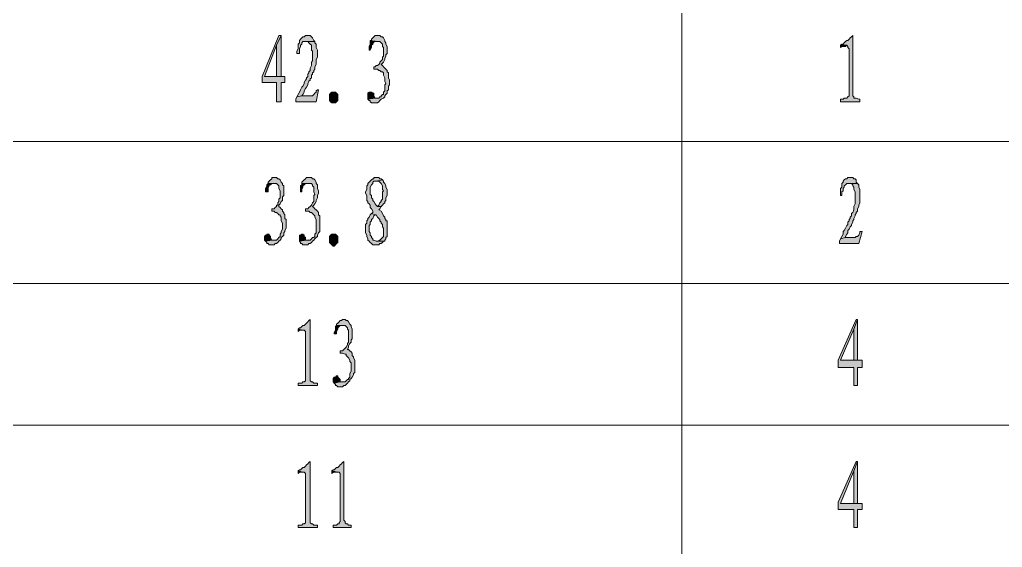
# Model space of a CAD drawing. Header units: millimetres. Extents: x 24 to 410, y 10 to 282.
# Drawn here: x 340.13 to 374.71, y 105.22 to 123.79 of the extents above; entities that cross this region are included whole.
import ezdxf

# ---------------------------------------------------------------- set-up
doc = ezdxf.new("R2010")
doc.units = ezdxf.units.MM

msp = doc.modelspace()

# ---------------------------------------------------------------- hatches: boundary and pattern name
h = msp.add_hatch(color=7)
h.dxf.hatch_style = 2
h.paths.add_polyline_path([(349.334667, 123.232333), (349.25, 123.232333), (348.657333, 121.793), (348.657333, 121.581333), (349.165333, 121.581333), (349.165333, 120.904), (349.334667, 120.904), (349.334667, 121.581333), (349.461667, 121.581333), (349.461667, 121.793), (349.334667, 121.793), (348.742, 121.793), (349.165333, 122.893667)])
h = msp.add_hatch(color=7)
h.dxf.hatch_style = 2
h.paths.add_polyline_path([(349.334667, 123.232333), (349.165333, 122.893667), (349.165333, 121.793), (348.742, 121.793), (349.334667, 121.793)])
h = msp.add_hatch(color=7)
h.dxf.hatch_style = 2
h.paths.add_polyline_path([(350.266, 123.232333), (350.181333, 123.232333), (350.139, 123.19), (350.096667, 123.19), (350.054333, 123.147667), (350.012, 123.105333), (349.969667, 123.063), (349.969667, 122.978333), (349.927333, 122.936), (349.927333, 122.766667), (349.885, 122.682), (349.885, 122.597333), (349.969667, 122.597333), (349.969667, 122.766667), (350.012, 122.851333), (350.012, 122.893667), (350.054333, 122.936), (350.054333, 122.978333), (350.096667, 123.020667), (350.139, 123.020667), (350.223667, 123.020667), (350.52, 123.020667), (350.477667, 123.063), (350.435333, 123.147667), (350.393, 123.19), (350.350667, 123.232333)])
h = msp.add_hatch(color=7)
h.dxf.hatch_style = 2
h.paths.add_polyline_path([(352.763667, 123.232333), (352.636667, 123.232333), (352.594333, 123.19), (352.552, 123.147667), (352.509667, 123.105333), (352.509667, 123.063), (352.467333, 123.063), (352.721333, 123.020667), (352.806, 123.020667), (352.848333, 122.978333), (352.890667, 122.936), (352.890667, 122.851333), (352.933, 122.809), (352.933, 122.512667), (352.890667, 122.470333), (352.890667, 122.385667), (352.848333, 122.343333), (352.806, 122.301), (352.806, 122.258667), (352.763667, 122.216333), (352.721333, 122.174), (352.679, 122.174), (352.636667, 122.131667), (352.594333, 122.131667), (352.594333, 122.047), (352.721333, 122.047), (352.763667, 122.004667), (352.806, 122.004667), (352.848333, 121.962333), (352.890667, 121.962333), (352.933, 121.92), (352.933, 121.835333), (352.975333, 121.750667), (352.975333, 121.623667), (353.017667, 121.539), (352.975333, 121.496667), (352.975333, 121.285), (352.933, 121.242667), (352.933, 121.158), (352.890667, 121.158), (352.848333, 121.115667), (352.848333, 121.073333), (352.806, 121.073333), (352.763667, 121.031), (352.636667, 121.031), (352.382667, 120.988667), (352.425, 120.946333), (352.467333, 120.946333), (352.467333, 120.904), (352.509667, 120.861667), (352.721333, 120.861667), (352.763667, 120.904), (352.806, 120.946333), (352.848333, 120.988667), (352.933, 121.031), (352.975333, 121.073333), (352.975333, 121.115667), (353.017667, 121.158), (353.06, 121.200333), (353.06, 121.285), (353.102333, 121.327333), (353.102333, 121.454333), (353.144667, 121.496667), (353.144667, 121.666), (353.102333, 121.750667), (353.102333, 121.92), (353.06, 121.962333), (353.06, 122.004667), (353.017667, 122.047), (352.975333, 122.089333), (352.933, 122.131667), (352.890667, 122.174), (352.848333, 122.216333), (352.890667, 122.258667), (352.933, 122.301), (352.975333, 122.385667), (352.975333, 122.428), (353.017667, 122.512667), (353.017667, 122.555), (353.06, 122.597333), (353.06, 122.851333), (353.017667, 122.936), (353.017667, 122.978333), (352.975333, 123.020667), (352.975333, 123.063), (352.933, 123.147667), (352.890667, 123.19), (352.848333, 123.19), (352.806, 123.232333)])
h = msp.add_hatch(color=7)
h.dxf.hatch_style = 2
h.paths.add_polyline_path([(369.443, 123.232333), (369.400667, 123.19), (369.358333, 123.147667), (369.316, 123.105333), (369.273667, 123.063), (369.231333, 123.063), (369.189, 123.020667), (369.146667, 122.978333), (369.104333, 122.936), (369.062, 122.936), (369.019667, 122.893667), (369.231333, 122.893667), (369.273667, 122.851333), (369.273667, 122.809), (369.316, 122.766667), (369.316, 121.115667), (369.273667, 121.073333), (369.231333, 121.031), (369.146667, 121.031), (369.104333, 120.988667), (369.019667, 120.988667), (369.019667, 120.904), (369.697, 120.904), (369.697, 120.988667), (369.654667, 120.988667), (369.57, 121.031), (369.485333, 121.031), (369.485333, 121.073333), (369.443, 121.115667)])
h = msp.add_hatch(color=7)
h.dxf.hatch_style = 2
h.paths.add_polyline_path([(350.52, 123.020667), (350.223667, 123.020667), (350.266, 123.020667), (350.308333, 122.978333), (350.350667, 122.936), (350.393, 122.893667), (350.393, 122.724333), (350.435333, 122.682), (350.435333, 122.343333), (350.393, 122.301), (350.393, 122.174), (350.350667, 122.089333), (350.350667, 122.004667), (350.308333, 121.962333), (350.308333, 121.92), (350.266, 121.877667), (350.266, 121.835333), (350.266, 121.793), (350.223667, 121.750667), (350.223667, 121.708333), (350.181333, 121.666), (350.139, 121.581333), (350.139, 121.539), (350.096667, 121.454333), (350.054333, 121.412), (350.012, 121.327333), (349.969667, 121.242667), (349.927333, 121.158), (349.885, 121.073333), (350.054333, 121.115667), (350.096667, 121.158), (350.139, 121.242667), (350.139, 121.285), (350.181333, 121.369667), (350.223667, 121.412), (350.266, 121.496667), (350.266, 121.539), (350.308333, 121.623667), (350.350667, 121.666), (350.350667, 121.708333), (350.393, 121.750667), (350.393, 121.835333), (350.435333, 121.877667), (350.435333, 121.92), (350.477667, 121.962333), (350.477667, 122.004667), (350.52, 122.047), (350.52, 122.131667), (350.562333, 122.216333), (350.562333, 122.385667), (350.604667, 122.470333), (350.604667, 122.724333), (350.562333, 122.809), (350.562333, 122.936), (350.52, 122.978333)])
h = msp.add_hatch(color=7)
h.dxf.hatch_style = 2
h.paths.add_polyline_path([(352.467333, 123.063), (352.467333, 122.936), (352.425, 122.851333), (352.425, 122.724333), (352.467333, 122.724333), (352.509667, 122.809), (352.509667, 122.893667), (352.552, 122.936), (352.552, 122.978333), (352.594333, 122.978333), (352.594333, 123.020667), (352.636667, 123.020667), (352.721333, 123.020667)])
h = msp.add_hatch(color=7)
h.dxf.hatch_style = 2
h.paths.add_polyline_path([(369.019667, 122.893667), (369.019667, 122.809), (369.062, 122.851333), (369.189, 122.851333), (369.231333, 122.893667)])
h = msp.add_hatch(color=7)
h.dxf.hatch_style = 2
h.paths.add_polyline_path([(350.647, 121.327333), (350.604667, 121.327333), (350.562333, 121.285), (350.562333, 121.242667), (350.52, 121.200333), (350.477667, 121.158), (350.435333, 121.115667), (350.054333, 121.115667), (349.885, 121.073333), (349.842667, 120.988667), (349.842667, 120.904), (350.562333, 120.904)])
h = msp.add_hatch(color=7)
h.dxf.hatch_style = 2
h.paths.add_polyline_path([(351.239667, 120.861667), (351.112667, 120.861667), (351.070333, 120.904), (351.028, 120.946333), (351.028, 121.158), (351.070333, 121.200333), (351.112667, 121.242667), (351.239667, 121.242667), (351.282, 121.200333), (351.324333, 121.158), (351.324333, 120.946333), (351.282, 120.904)])
h = msp.add_hatch(color=7)
h.dxf.hatch_style = 2
h.paths.add_polyline_path([(352.467333, 121.242667), (352.425, 121.242667), (352.382667, 121.200333), (352.382667, 120.988667), (352.636667, 121.031), (352.594333, 121.115667), (352.594333, 121.200333), (352.552, 121.200333), (352.509667, 121.242667)])
h = msp.add_hatch(color=7)
h.dxf.hatch_style = 2
h.paths.add_polyline_path([(349.123, 118.237), (348.996, 118.237), (348.996, 118.194667), (348.953667, 118.152333), (348.911333, 118.11), (348.869, 118.067667), (348.869, 118.025333), (349.080667, 118.025333), (349.165333, 118.025333), (349.207667, 117.983), (349.25, 117.940667), (349.25, 117.856), (349.292333, 117.771333), (349.292333, 117.517333), (349.25, 117.475), (349.25, 117.390333), (349.207667, 117.348), (349.207667, 117.263333), (349.165333, 117.263333), (349.165333, 117.221), (349.123, 117.178667), (349.080667, 117.136333), (348.996, 117.136333), (348.996, 117.051667), (349.080667, 117.051667), (349.123, 117.009333), (349.165333, 117.009333), (349.207667, 116.967), (349.25, 116.924667), (349.292333, 116.924667), (349.292333, 116.882333), (349.334667, 116.84), (349.334667, 116.713), (349.377, 116.628333), (349.377, 116.416667), (349.334667, 116.332), (349.334667, 116.289667), (349.292333, 116.247333), (349.292333, 116.162667), (349.25, 116.120333), (349.207667, 116.078), (349.165333, 116.035667), (348.996, 116.035667), (348.784333, 115.993333), (348.826667, 115.951), (348.826667, 115.908667), (348.869, 115.908667), (348.911333, 115.866333), (349.080667, 115.866333), (349.123, 115.908667), (349.165333, 115.908667), (349.207667, 115.951), (349.25, 115.993333), (349.292333, 116.035667), (349.334667, 116.078), (349.334667, 116.120333), (349.377, 116.162667), (349.419333, 116.205), (349.419333, 116.289667), (349.461667, 116.332), (349.461667, 116.374333), (349.504, 116.459), (349.504, 116.755333), (349.461667, 116.797667), (349.461667, 116.924667), (349.419333, 116.967), (349.419333, 117.009333), (349.377, 117.051667), (349.377, 117.094), (349.334667, 117.136333), (349.292333, 117.178667), (349.25, 117.221), (349.25, 117.263333), (349.292333, 117.305667), (349.334667, 117.390333), (349.377, 117.432667), (349.377, 117.559667), (349.419333, 117.602), (349.419333, 117.940667), (349.377, 117.983), (349.377, 118.025333), (349.334667, 118.067667), (349.292333, 118.152333), (349.25, 118.194667), (349.207667, 118.194667), (349.165333, 118.237)])
h = msp.add_hatch(color=7)
h.dxf.hatch_style = 2
h.paths.add_polyline_path([(348.869, 118.025333), (348.826667, 117.983), (348.826667, 117.940667), (348.784333, 117.856), (348.784333, 117.729), (348.826667, 117.729), (348.869, 117.729), (348.869, 117.813667), (348.869, 117.898333), (348.911333, 117.940667), (348.911333, 117.983), (348.953667, 117.983), (348.996, 118.025333), (349.080667, 118.025333)])
h = msp.add_hatch(color=7)
h.dxf.hatch_style = 2
h.paths.add_polyline_path([(350.308333, 118.237), (350.223667, 118.237), (350.181333, 118.194667), (350.139, 118.152333), (350.096667, 118.11), (350.054333, 118.067667), (350.054333, 118.025333), (350.308333, 118.025333), (350.393, 118.025333), (350.435333, 117.983), (350.435333, 117.940667), (350.477667, 117.898333), (350.477667, 117.729), (350.52, 117.644333), (350.477667, 117.602), (350.477667, 117.390333), (350.435333, 117.348), (350.393, 117.263333), (350.350667, 117.221), (350.308333, 117.178667), (350.266, 117.136333), (350.181333, 117.136333), (350.181333, 117.051667), (350.308333, 117.051667), (350.350667, 117.009333), (350.393, 117.009333), (350.435333, 116.967), (350.477667, 116.924667), (350.52, 116.882333), (350.52, 116.84), (350.562333, 116.755333), (350.562333, 116.289667), (350.52, 116.247333), (350.52, 116.162667), (350.477667, 116.120333), (350.435333, 116.120333), (350.393, 116.078), (350.350667, 116.035667), (350.223667, 116.035667), (349.969667, 115.993333), (350.012, 115.951), (350.012, 115.908667), (350.054333, 115.908667), (350.096667, 115.866333), (350.266, 115.866333), (350.308333, 115.908667), (350.350667, 115.908667), (350.393, 115.951), (350.435333, 115.993333), (350.477667, 116.035667), (350.52, 116.078), (350.562333, 116.120333), (350.604667, 116.162667), (350.604667, 116.205), (350.647, 116.289667), (350.689333, 116.332), (350.689333, 116.882333), (350.647, 116.924667), (350.647, 117.009333), (350.604667, 117.051667), (350.562333, 117.094), (350.52, 117.136333), (350.477667, 117.178667), (350.435333, 117.221), (350.477667, 117.263333), (350.52, 117.305667), (350.562333, 117.390333), (350.562333, 117.432667), (350.604667, 117.517333), (350.604667, 117.602), (350.647, 117.686667), (350.647, 117.771333), (350.604667, 117.856), (350.604667, 117.983), (350.562333, 118.025333), (350.562333, 118.067667), (350.52, 118.152333), (350.477667, 118.194667), (350.435333, 118.194667), (350.393, 118.237)])
h = msp.add_hatch(color=7)
h.dxf.hatch_style = 2
h.paths.add_polyline_path([(350.054333, 118.025333), (350.054333, 117.983), (350.012, 117.940667), (350.012, 117.729), (350.054333, 117.729), (350.054333, 117.813667), (350.096667, 117.898333), (350.096667, 117.940667), (350.139, 117.983), (350.181333, 118.025333), (350.308333, 118.025333)])
h = msp.add_hatch(color=7)
h.dxf.hatch_style = 2
h.paths.add_polyline_path([(352.721333, 118.237), (352.594333, 118.237), (352.594333, 118.194667), (352.552, 118.194667), (352.509667, 118.152333), (352.467333, 118.11), (352.425, 118.067667), (352.382667, 118.025333), (352.382667, 117.983), (352.340333, 117.940667), (352.340333, 117.813667), (352.298, 117.729), (352.298, 117.686667), (352.340333, 117.602), (352.340333, 117.432667), (352.382667, 117.390333), (352.382667, 117.348), (352.425, 117.305667), (352.467333, 117.263333), (352.467333, 117.178667), (352.509667, 117.136333), (352.552, 117.051667), (352.552, 117.009333), (352.509667, 116.967), (352.636667, 116.924667), (352.679, 116.924667), (352.721333, 116.84), (352.763667, 116.797667), (352.806, 116.755333), (352.806, 116.713), (352.848333, 116.670667), (352.848333, 116.628333), (352.890667, 116.586), (352.890667, 116.501333), (352.933, 116.459), (352.933, 116.162667), (352.890667, 116.120333), (352.848333, 116.078), (352.806, 116.035667), (352.721333, 115.993333), (352.679, 115.993333), (352.933, 115.993333), (352.975333, 115.993333), (352.975333, 116.035667), (353.017667, 116.078), (353.017667, 116.120333), (353.06, 116.162667), (353.06, 116.713), (353.017667, 116.713), (353.017667, 116.755333), (352.975333, 116.797667), (352.975333, 116.84), (352.933, 116.882333), (352.890667, 116.967), (352.848333, 117.051667), (352.763667, 117.094), (352.806, 117.136333), (352.848333, 117.221), (352.721333, 117.221), (352.679, 117.263333), (352.636667, 117.305667), (352.594333, 117.390333), (352.552, 117.432667), (352.552, 117.475), (352.509667, 117.517333), (352.509667, 117.602), (352.467333, 117.644333), (352.467333, 117.898333), (352.509667, 117.983), (352.552, 118.025333), (352.552, 118.067667), (352.594333, 118.11), (352.679, 118.11), (352.890667, 118.152333), (352.848333, 118.194667), (352.806, 118.194667), (352.763667, 118.237)])
h = msp.add_hatch(color=7)
h.dxf.hatch_style = 2
h.paths.add_polyline_path([(352.890667, 118.152333), (352.679, 118.11), (352.763667, 118.11), (352.806, 118.067667), (352.848333, 118.025333), (352.890667, 117.940667), (352.890667, 117.813667), (352.933, 117.771333), (352.890667, 117.729), (352.890667, 117.475), (352.848333, 117.432667), (352.848333, 117.390333), (352.806, 117.348), (352.763667, 117.263333), (352.721333, 117.221), (352.848333, 117.221), (352.890667, 117.263333), (352.933, 117.305667), (352.975333, 117.348), (352.975333, 117.390333), (353.017667, 117.432667), (353.017667, 117.517333), (353.06, 117.602), (353.06, 117.813667), (353.017667, 117.898333), (353.017667, 117.940667), (352.975333, 118.025333), (352.933, 118.067667), (352.933, 118.11)])
h = msp.add_hatch(color=7)
h.dxf.hatch_style = 2
h.paths.add_polyline_path([(369.358333, 118.237), (369.273667, 118.237), (369.231333, 118.194667), (369.189, 118.194667), (369.146667, 118.152333), (369.104333, 118.11), (369.104333, 118.067667), (369.062, 118.025333), (369.062, 117.898333), (369.019667, 117.856), (369.019667, 117.602), (369.062, 117.602), (369.062, 117.729), (369.104333, 117.771333), (369.104333, 117.856), (369.146667, 117.898333), (369.146667, 117.940667), (369.189, 117.983), (369.231333, 118.025333), (369.273667, 118.025333), (369.316, 118.025333), (369.612333, 118.025333), (369.57, 118.067667), (369.57, 118.152333), (369.527667, 118.194667), (369.485333, 118.194667), (369.443, 118.237)])
h = msp.add_hatch(color=7)
h.dxf.hatch_style = 2
h.paths.add_polyline_path([(369.612333, 118.025333), (369.316, 118.025333), (369.358333, 118.025333), (369.400667, 118.025333), (369.443, 117.983), (369.443, 117.940667), (369.485333, 117.898333), (369.485333, 117.813667), (369.527667, 117.729), (369.527667, 117.305667), (369.485333, 117.221), (369.485333, 117.094), (369.443, 117.009333), (369.400667, 116.967), (369.400667, 116.882333), (369.358333, 116.84), (369.358333, 116.797667), (369.316, 116.755333), (369.316, 116.713), (369.273667, 116.670667), (369.273667, 116.586), (369.231333, 116.543667), (369.189, 116.459), (369.146667, 116.374333), (369.104333, 116.332), (369.104333, 116.247333), (369.062, 116.162667), (369.019667, 116.078), (369.189, 116.120333), (369.189, 116.162667), (369.231333, 116.247333), (369.273667, 116.289667), (369.273667, 116.374333), (369.316, 116.416667), (369.358333, 116.501333), (369.400667, 116.543667), (369.400667, 116.586), (369.443, 116.670667), (369.443, 116.713), (369.485333, 116.755333), (369.485333, 116.797667), (369.527667, 116.882333), (369.527667, 116.924667), (369.57, 116.967), (369.57, 117.009333), (369.612333, 117.051667), (369.612333, 117.136333), (369.654667, 117.221), (369.654667, 117.263333), (369.697, 117.348), (369.697, 117.813667), (369.654667, 117.898333), (369.654667, 117.983)])
h = msp.add_hatch(color=7)
h.dxf.hatch_style = 2
h.paths.add_polyline_path([(352.509667, 116.967), (352.467333, 116.924667), (352.425, 116.84), (352.382667, 116.797667), (352.382667, 116.755333), (352.340333, 116.713), (352.340333, 116.628333), (352.298, 116.586), (352.298, 116.289667), (352.340333, 116.205), (352.340333, 116.162667), (352.382667, 116.078), (352.382667, 116.035667), (352.425, 115.993333), (352.467333, 115.951), (352.509667, 115.908667), (352.552, 115.866333), (352.721333, 115.866333), (352.763667, 115.866333), (352.806, 115.908667), (352.848333, 115.908667), (352.890667, 115.951), (352.933, 115.993333), (352.679, 115.993333), (352.594333, 116.035667), (352.552, 116.035667), (352.552, 116.078), (352.509667, 116.120333), (352.509667, 116.162667), (352.467333, 116.205), (352.467333, 116.289667), (352.425, 116.332), (352.425, 116.543667), (352.467333, 116.586), (352.467333, 116.670667), (352.509667, 116.713), (352.509667, 116.755333), (352.552, 116.797667), (352.594333, 116.882333), (352.636667, 116.924667)])
h = msp.add_hatch(color=7)
h.dxf.hatch_style = 2
h.paths.add_polyline_path([(348.826667, 116.247333), (348.826667, 116.205), (348.784333, 116.205), (348.742, 116.162667), (348.742, 116.035667), (348.784333, 115.993333), (348.996, 116.035667), (348.953667, 116.120333), (348.953667, 116.162667), (348.911333, 116.205), (348.911333, 116.247333)])
h = msp.add_hatch(color=7)
h.dxf.hatch_style = 2
h.paths.add_polyline_path([(350.054333, 116.247333), (350.012, 116.205), (349.969667, 116.205), (349.969667, 116.162667), (349.969667, 115.993333), (350.223667, 116.035667), (350.181333, 116.035667), (350.181333, 116.120333), (350.139, 116.162667), (350.139, 116.205), (350.096667, 116.247333)])
h = msp.add_hatch(color=7)
h.dxf.hatch_style = 2
h.paths.add_polyline_path([(351.239667, 115.866333), (351.197333, 115.824), (351.155, 115.824), (351.112667, 115.866333), (351.070333, 115.908667), (351.028, 115.951), (351.028, 116.162667), (351.070333, 116.205), (351.112667, 116.247333), (351.239667, 116.247333), (351.282, 116.205), (351.324333, 116.162667), (351.324333, 115.951), (351.282, 115.908667)])
h = msp.add_hatch(color=7)
h.dxf.hatch_style = 2
h.paths.add_polyline_path([(369.781667, 116.332), (369.697, 116.332), (369.697, 116.289667), (369.654667, 116.205), (369.612333, 116.162667), (369.57, 116.162667), (369.527667, 116.120333), (369.189, 116.120333), (369.019667, 116.078), (368.977333, 115.993333), (368.977333, 115.908667), (369.654667, 115.908667)])
h = msp.add_hatch(color=7)
h.dxf.hatch_style = 2
h.paths.add_polyline_path([(350.350667, 113.241667), (350.308333, 113.199333), (350.266, 113.157), (350.223667, 113.114667), (350.181333, 113.072333), (350.139, 113.03), (350.096667, 113.03), (350.054333, 112.987667), (350.012, 112.945333), (349.969667, 112.945333), (349.927333, 112.903), (350.096667, 112.860667), (350.139, 112.860667), (350.181333, 112.818333), (350.181333, 111.082667), (350.139, 111.040333), (350.096667, 111.040333), (350.054333, 110.998), (349.927333, 110.998), (349.927333, 110.913333), (350.604667, 110.913333), (350.604667, 110.998), (350.477667, 110.998), (350.435333, 111.040333), (350.393, 111.040333), (350.350667, 111.082667)])
h = msp.add_hatch(color=7)
h.dxf.hatch_style = 2
h.paths.add_polyline_path([(351.536, 113.241667), (351.493667, 113.241667), (351.451333, 113.199333), (351.409, 113.199333), (351.366667, 113.157), (351.324333, 113.114667), (351.282, 113.072333), (351.282, 113.03), (351.493667, 113.03), (351.578333, 113.03), (351.620667, 112.987667), (351.663, 112.945333), (351.663, 112.903), (351.705333, 112.860667), (351.705333, 112.437333), (351.663, 112.395), (351.663, 112.352667), (351.620667, 112.268), (351.578333, 112.225667), (351.536, 112.183333), (351.493667, 112.141), (351.409, 112.141), (351.409, 112.056333), (351.493667, 112.056333), (351.578333, 112.014), (351.620667, 112.014), (351.620667, 111.971667), (351.663, 111.929333), (351.705333, 111.887), (351.747667, 111.802333), (351.747667, 111.76), (351.79, 111.717667), (351.79, 111.421333), (351.747667, 111.336667), (351.747667, 111.209667), (351.705333, 111.167333), (351.705333, 111.125), (351.663, 111.125), (351.620667, 111.082667), (351.578333, 111.040333), (351.409, 111.040333), (351.197333, 110.998), (351.239667, 110.955667), (351.239667, 110.913333), (351.282, 110.913333), (351.324333, 110.871), (351.493667, 110.871), (351.536, 110.913333), (351.578333, 110.913333), (351.620667, 110.955667), (351.663, 110.998), (351.705333, 111.040333), (351.747667, 111.082667), (351.747667, 111.125), (351.79, 111.167333), (351.832333, 111.209667), (351.874667, 111.294333), (351.874667, 111.336667), (351.917, 111.379), (351.917, 111.802333), (351.874667, 111.887), (351.874667, 111.929333), (351.832333, 111.971667), (351.832333, 112.056333), (351.79, 112.098667), (351.747667, 112.141), (351.705333, 112.183333), (351.663, 112.183333), (351.705333, 112.268), (351.705333, 112.310333), (351.747667, 112.395), (351.79, 112.437333), (351.79, 112.522), (351.832333, 112.564333), (351.832333, 112.903), (351.79, 112.987667), (351.79, 113.03), (351.747667, 113.072333), (351.705333, 113.157), (351.663, 113.199333), (351.620667, 113.199333), (351.578333, 113.241667)])
h = msp.add_hatch(color=7)
h.dxf.hatch_style = 2
h.paths.add_polyline_path([(369.612333, 113.241667), (369.57, 113.241667), (368.935, 111.802333), (368.935, 111.548333), (369.485333, 111.548333), (369.485333, 110.913333), (369.612333, 110.913333), (369.612333, 111.548333), (369.781667, 111.548333), (369.781667, 111.802333), (369.612333, 111.802333), (369.019667, 111.802333), (369.485333, 112.903)])
h = msp.add_hatch(color=7)
h.dxf.hatch_style = 2
h.paths.add_polyline_path([(369.612333, 113.241667), (369.485333, 112.903), (369.485333, 111.802333), (369.019667, 111.802333), (369.612333, 111.802333)])
h = msp.add_hatch(color=7)
h.dxf.hatch_style = 2
h.paths.add_polyline_path([(349.927333, 112.903), (349.927333, 112.818333), (349.969667, 112.860667), (350.096667, 112.860667)])
h = msp.add_hatch(color=7)
h.dxf.hatch_style = 2
h.paths.add_polyline_path([(351.282, 113.03), (351.239667, 112.987667), (351.239667, 112.860667), (351.197333, 112.776), (351.197333, 112.733667), (351.282, 112.733667), (351.282, 112.818333), (351.324333, 112.903), (351.324333, 112.945333), (351.366667, 112.987667), (351.409, 113.03), (351.493667, 113.03)])
h = msp.add_hatch(color=7)
h.dxf.hatch_style = 2
h.paths.add_polyline_path([(351.282, 111.252), (351.239667, 111.209667), (351.197333, 111.209667), (351.155, 111.167333), (351.155, 111.040333), (351.197333, 110.998), (351.409, 111.040333), (351.409, 111.125), (351.366667, 111.167333), (351.324333, 111.209667), (351.324333, 111.252)])
h = msp.add_hatch(color=7)
h.dxf.hatch_style = 2
h.paths.add_polyline_path([(350.350667, 108.246333), (350.308333, 108.204), (350.266, 108.161667), (350.223667, 108.119333), (350.181333, 108.077), (350.139, 108.034667), (350.096667, 108.034667), (350.054333, 107.992333), (350.012, 107.95), (349.969667, 107.95), (349.927333, 107.907667), (350.096667, 107.865333), (350.139, 107.865333), (350.181333, 107.823), (350.181333, 106.087333), (350.139, 106.045), (350.096667, 106.045), (350.054333, 106.002667), (349.927333, 106.002667), (349.927333, 105.918), (350.604667, 105.918), (350.604667, 106.002667), (350.477667, 106.002667), (350.435333, 106.045), (350.393, 106.045), (350.350667, 106.087333)])
h = msp.add_hatch(color=7)
h.dxf.hatch_style = 2
h.paths.add_polyline_path([(351.536, 108.246333), (351.493667, 108.204), (351.451333, 108.161667), (351.409, 108.119333), (351.366667, 108.077), (351.324333, 108.034667), (351.282, 108.034667), (351.239667, 107.992333), (351.197333, 107.95), (351.155, 107.95), (351.112667, 107.907667), (351.324333, 107.865333), (351.366667, 107.865333), (351.409, 107.823), (351.409, 106.129667), (351.366667, 106.087333), (351.366667, 106.045), (351.324333, 106.045), (351.282, 106.002667), (351.155, 106.002667), (351.155, 105.918), (351.79, 105.918), (351.79, 106.002667), (351.705333, 106.002667), (351.663, 106.045), (351.620667, 106.045), (351.578333, 106.087333), (351.578333, 106.129667), (351.536, 106.172)])
h = msp.add_hatch(color=7)
h.dxf.hatch_style = 2
h.paths.add_polyline_path([(369.612333, 108.246333), (369.57, 108.246333), (368.935, 106.807), (368.935, 106.553), (369.485333, 106.553), (369.485333, 105.918), (369.612333, 105.918), (369.612333, 106.553), (369.781667, 106.553), (369.781667, 106.764667), (369.612333, 106.764667), (369.019667, 106.764667), (369.485333, 107.907667)])
h = msp.add_hatch(color=7)
h.dxf.hatch_style = 2
h.paths.add_polyline_path([(369.612333, 108.246333), (369.485333, 107.907667), (369.485333, 106.764667), (369.019667, 106.764667), (369.612333, 106.764667)])
h = msp.add_hatch(color=7)
h.dxf.hatch_style = 2
h.paths.add_polyline_path([(349.927333, 107.907667), (349.927333, 107.823), (349.969667, 107.865333), (350.096667, 107.865333)])
h = msp.add_hatch(color=7)
h.dxf.hatch_style = 2
h.paths.add_polyline_path([(351.112667, 107.907667), (351.112667, 107.823), (351.197333, 107.865333), (351.324333, 107.865333)])

# ---------------------------------------------------------------- linework, layer by layer
at = {"color": 7, "lineweight": 0}
for points in [[(363.431667, 134.535333), (363.431667, 89.535)], [(308.440667, 119.507), (395.435667, 119.507)], [(308.440667, 114.511667), (395.435667, 114.511667)], [(308.440667, 109.516333), (395.435667, 109.516333)]]:
    msp.add_lwpolyline(points, dxfattribs=at)
for points in [[(349.334667, 123.232333), (349.25, 123.232333), (348.657333, 121.793), (348.657333, 121.581333), (349.165333, 121.581333), (349.165333, 120.904), (349.334667, 120.904), (349.334667, 121.581333), (349.461667, 121.581333), (349.461667, 121.793), (349.334667, 121.793), (348.742, 121.793), (349.165333, 122.893667)], [(349.334667, 123.232333), (349.165333, 122.893667), (349.165333, 121.793), (348.742, 121.793), (349.334667, 121.793)], [(350.266, 123.232333), (350.181333, 123.232333), (350.139, 123.19), (350.096667, 123.19), (350.054333, 123.147667), (350.012, 123.105333), (349.969667, 123.063), (349.969667, 122.978333), (349.927333, 122.936), (349.927333, 122.766667), (349.885, 122.682), (349.885, 122.597333), (349.969667, 122.597333), (349.969667, 122.766667), (350.012, 122.851333), (350.012, 122.893667), (350.054333, 122.936), (350.054333, 122.978333), (350.096667, 123.020667), (350.139, 123.020667), (350.223667, 123.020667), (350.52, 123.020667), (350.477667, 123.063), (350.435333, 123.147667), (350.393, 123.19), (350.350667, 123.232333)], [(352.763667, 123.232333), (352.636667, 123.232333), (352.594333, 123.19), (352.552, 123.147667), (352.509667, 123.105333), (352.509667, 123.063), (352.467333, 123.063), (352.721333, 123.020667), (352.806, 123.020667), (352.848333, 122.978333), (352.890667, 122.936), (352.890667, 122.851333), (352.933, 122.809), (352.933, 122.512667), (352.890667, 122.470333), (352.890667, 122.385667), (352.848333, 122.343333), (352.806, 122.301), (352.806, 122.258667), (352.763667, 122.216333), (352.721333, 122.174), (352.679, 122.174), (352.636667, 122.131667), (352.594333, 122.131667), (352.594333, 122.047), (352.721333, 122.047), (352.763667, 122.004667), (352.806, 122.004667), (352.848333, 121.962333), (352.890667, 121.962333), (352.933, 121.92), (352.933, 121.835333), (352.975333, 121.750667), (352.975333, 121.623667), (353.017667, 121.539), (352.975333, 121.496667), (352.975333, 121.285), (352.933, 121.242667), (352.933, 121.158), (352.890667, 121.158), (352.848333, 121.115667), (352.848333, 121.073333), (352.806, 121.073333), (352.763667, 121.031), (352.636667, 121.031), (352.382667, 120.988667), (352.425, 120.946333), (352.467333, 120.946333), (352.467333, 120.904), (352.509667, 120.861667), (352.721333, 120.861667), (352.763667, 120.904), (352.806, 120.946333), (352.848333, 120.988667), (352.933, 121.031), (352.975333, 121.073333), (352.975333, 121.115667), (353.017667, 121.158), (353.06, 121.200333), (353.06, 121.285), (353.102333, 121.327333), (353.102333, 121.454333), (353.144667, 121.496667), (353.144667, 121.666), (353.102333, 121.750667), (353.102333, 121.92), (353.06, 121.962333), (353.06, 122.004667), (353.017667, 122.047), (352.975333, 122.089333), (352.933, 122.131667), (352.890667, 122.174), (352.848333, 122.216333), (352.890667, 122.258667), (352.933, 122.301), (352.975333, 122.385667), (352.975333, 122.428), (353.017667, 122.512667), (353.017667, 122.555), (353.06, 122.597333), (353.06, 122.851333), (353.017667, 122.936), (353.017667, 122.978333), (352.975333, 123.020667), (352.975333, 123.063), (352.933, 123.147667), (352.890667, 123.19), (352.848333, 123.19), (352.806, 123.232333)], [(369.443, 123.232333), (369.400667, 123.19), (369.358333, 123.147667), (369.316, 123.105333), (369.273667, 123.063), (369.231333, 123.063), (369.189, 123.020667), (369.146667, 122.978333), (369.104333, 122.936), (369.062, 122.936), (369.019667, 122.893667), (369.231333, 122.893667), (369.273667, 122.851333), (369.273667, 122.809), (369.316, 122.766667), (369.316, 121.115667), (369.273667, 121.073333), (369.231333, 121.031), (369.146667, 121.031), (369.104333, 120.988667), (369.019667, 120.988667), (369.019667, 120.904), (369.697, 120.904), (369.697, 120.988667), (369.654667, 120.988667), (369.57, 121.031), (369.485333, 121.031), (369.485333, 121.073333), (369.443, 121.115667)], [(350.52, 123.020667), (350.223667, 123.020667), (350.266, 123.020667), (350.308333, 122.978333), (350.350667, 122.936), (350.393, 122.893667), (350.393, 122.724333), (350.435333, 122.682), (350.435333, 122.343333), (350.393, 122.301), (350.393, 122.174), (350.350667, 122.089333), (350.350667, 122.004667), (350.308333, 121.962333), (350.308333, 121.92), (350.266, 121.877667), (350.266, 121.835333), (350.266, 121.793), (350.223667, 121.750667), (350.223667, 121.708333), (350.181333, 121.666), (350.139, 121.581333), (350.139, 121.539), (350.096667, 121.454333), (350.054333, 121.412), (350.012, 121.327333), (349.969667, 121.242667), (349.927333, 121.158), (349.885, 121.073333), (350.054333, 121.115667), (350.096667, 121.158), (350.139, 121.242667), (350.139, 121.285), (350.181333, 121.369667), (350.223667, 121.412), (350.266, 121.496667), (350.266, 121.539), (350.308333, 121.623667), (350.350667, 121.666), (350.350667, 121.708333), (350.393, 121.750667), (350.393, 121.835333), (350.435333, 121.877667), (350.435333, 121.92), (350.477667, 121.962333), (350.477667, 122.004667), (350.52, 122.047), (350.52, 122.131667), (350.562333, 122.216333), (350.562333, 122.385667), (350.604667, 122.470333), (350.604667, 122.724333), (350.562333, 122.809), (350.562333, 122.936), (350.52, 122.978333)], [(352.467333, 123.063), (352.467333, 122.936), (352.425, 122.851333), (352.425, 122.724333), (352.467333, 122.724333), (352.509667, 122.809), (352.509667, 122.893667), (352.552, 122.936), (352.552, 122.978333), (352.594333, 122.978333), (352.594333, 123.020667), (352.636667, 123.020667), (352.721333, 123.020667)], [(369.019667, 122.893667), (369.019667, 122.809), (369.062, 122.851333), (369.189, 122.851333), (369.231333, 122.893667)], [(350.647, 121.327333), (350.604667, 121.327333), (350.562333, 121.285), (350.562333, 121.242667), (350.52, 121.200333), (350.477667, 121.158), (350.435333, 121.115667), (350.054333, 121.115667), (349.885, 121.073333), (349.842667, 120.988667), (349.842667, 120.904), (350.562333, 120.904)], [(351.239667, 120.861667), (351.112667, 120.861667), (351.070333, 120.904), (351.028, 120.946333), (351.028, 121.158), (351.070333, 121.200333), (351.112667, 121.242667), (351.239667, 121.242667), (351.282, 121.200333), (351.324333, 121.158), (351.324333, 120.946333), (351.282, 120.904)], [(352.467333, 121.242667), (352.425, 121.242667), (352.382667, 121.200333), (352.382667, 120.988667), (352.636667, 121.031), (352.594333, 121.115667), (352.594333, 121.200333), (352.552, 121.200333), (352.509667, 121.242667)], [(349.123, 118.237), (348.996, 118.237), (348.996, 118.194667), (348.953667, 118.152333), (348.911333, 118.11), (348.869, 118.067667), (348.869, 118.025333), (349.080667, 118.025333), (349.165333, 118.025333), (349.207667, 117.983), (349.25, 117.940667), (349.25, 117.856), (349.292333, 117.771333), (349.292333, 117.517333), (349.25, 117.475), (349.25, 117.390333), (349.207667, 117.348), (349.207667, 117.263333), (349.165333, 117.263333), (349.165333, 117.221), (349.123, 117.178667), (349.080667, 117.136333), (348.996, 117.136333), (348.996, 117.051667), (349.080667, 117.051667), (349.123, 117.009333), (349.165333, 117.009333), (349.207667, 116.967), (349.25, 116.924667), (349.292333, 116.924667), (349.292333, 116.882333), (349.334667, 116.84), (349.334667, 116.713), (349.377, 116.628333), (349.377, 116.416667), (349.334667, 116.332), (349.334667, 116.289667), (349.292333, 116.247333), (349.292333, 116.162667), (349.25, 116.120333), (349.207667, 116.078), (349.165333, 116.035667), (348.996, 116.035667), (348.784333, 115.993333), (348.826667, 115.951), (348.826667, 115.908667), (348.869, 115.908667), (348.911333, 115.866333), (349.080667, 115.866333), (349.123, 115.908667), (349.165333, 115.908667), (349.207667, 115.951), (349.25, 115.993333), (349.292333, 116.035667), (349.334667, 116.078), (349.334667, 116.120333), (349.377, 116.162667), (349.419333, 116.205), (349.419333, 116.289667), (349.461667, 116.332), (349.461667, 116.374333), (349.504, 116.459), (349.504, 116.755333), (349.461667, 116.797667), (349.461667, 116.924667), (349.419333, 116.967), (349.419333, 117.009333), (349.377, 117.051667), (349.377, 117.094), (349.334667, 117.136333), (349.292333, 117.178667), (349.25, 117.221), (349.25, 117.263333), (349.292333, 117.305667), (349.334667, 117.390333), (349.377, 117.432667), (349.377, 117.559667), (349.419333, 117.602), (349.419333, 117.940667), (349.377, 117.983), (349.377, 118.025333), (349.334667, 118.067667), (349.292333, 118.152333), (349.25, 118.194667), (349.207667, 118.194667), (349.165333, 118.237)], [(348.869, 118.025333), (348.826667, 117.983), (348.826667, 117.940667), (348.784333, 117.856), (348.784333, 117.729), (348.826667, 117.729), (348.869, 117.729), (348.869, 117.813667), (348.869, 117.898333), (348.911333, 117.940667), (348.911333, 117.983), (348.953667, 117.983), (348.996, 118.025333), (349.080667, 118.025333)], [(350.308333, 118.237), (350.223667, 118.237), (350.181333, 118.194667), (350.139, 118.152333), (350.096667, 118.11), (350.054333, 118.067667), (350.054333, 118.025333), (350.308333, 118.025333), (350.393, 118.025333), (350.435333, 117.983), (350.435333, 117.940667), (350.477667, 117.898333), (350.477667, 117.729), (350.52, 117.644333), (350.477667, 117.602), (350.477667, 117.390333), (350.435333, 117.348), (350.393, 117.263333), (350.350667, 117.221), (350.308333, 117.178667), (350.266, 117.136333), (350.181333, 117.136333), (350.181333, 117.051667), (350.308333, 117.051667), (350.350667, 117.009333), (350.393, 117.009333), (350.435333, 116.967), (350.477667, 116.924667), (350.52, 116.882333), (350.52, 116.84), (350.562333, 116.755333), (350.562333, 116.289667), (350.52, 116.247333), (350.52, 116.162667), (350.477667, 116.120333), (350.435333, 116.120333), (350.393, 116.078), (350.350667, 116.035667), (350.223667, 116.035667), (349.969667, 115.993333), (350.012, 115.951), (350.012, 115.908667), (350.054333, 115.908667), (350.096667, 115.866333), (350.266, 115.866333), (350.308333, 115.908667), (350.350667, 115.908667), (350.393, 115.951), (350.435333, 115.993333), (350.477667, 116.035667), (350.52, 116.078), (350.562333, 116.120333), (350.604667, 116.162667), (350.604667, 116.205), (350.647, 116.289667), (350.689333, 116.332), (350.689333, 116.882333), (350.647, 116.924667), (350.647, 117.009333), (350.604667, 117.051667), (350.562333, 117.094), (350.52, 117.136333), (350.477667, 117.178667), (350.435333, 117.221), (350.477667, 117.263333), (350.52, 117.305667), (350.562333, 117.390333), (350.562333, 117.432667), (350.604667, 117.517333), (350.604667, 117.602), (350.647, 117.686667), (350.647, 117.771333), (350.604667, 117.856), (350.604667, 117.983), (350.562333, 118.025333), (350.562333, 118.067667), (350.52, 118.152333), (350.477667, 118.194667), (350.435333, 118.194667), (350.393, 118.237)], [(350.054333, 118.025333), (350.054333, 117.983), (350.012, 117.940667), (350.012, 117.729), (350.054333, 117.729), (350.054333, 117.813667), (350.096667, 117.898333), (350.096667, 117.940667), (350.139, 117.983), (350.181333, 118.025333), (350.308333, 118.025333)], [(352.721333, 118.237), (352.594333, 118.237), (352.594333, 118.194667), (352.552, 118.194667), (352.509667, 118.152333), (352.467333, 118.11), (352.425, 118.067667), (352.382667, 118.025333), (352.382667, 117.983), (352.340333, 117.940667), (352.340333, 117.813667), (352.298, 117.729), (352.298, 117.686667), (352.340333, 117.602), (352.340333, 117.432667), (352.382667, 117.390333), (352.382667, 117.348), (352.425, 117.305667), (352.467333, 117.263333), (352.467333, 117.178667), (352.509667, 117.136333), (352.552, 117.051667), (352.552, 117.009333), (352.509667, 116.967), (352.636667, 116.924667), (352.679, 116.924667), (352.721333, 116.84), (352.763667, 116.797667), (352.806, 116.755333), (352.806, 116.713), (352.848333, 116.670667), (352.848333, 116.628333), (352.890667, 116.586), (352.890667, 116.501333), (352.933, 116.459), (352.933, 116.162667), (352.890667, 116.120333), (352.848333, 116.078), (352.806, 116.035667), (352.721333, 115.993333), (352.679, 115.993333), (352.933, 115.993333), (352.975333, 115.993333), (352.975333, 116.035667), (353.017667, 116.078), (353.017667, 116.120333), (353.06, 116.162667), (353.06, 116.713), (353.017667, 116.713), (353.017667, 116.755333), (352.975333, 116.797667), (352.975333, 116.84), (352.933, 116.882333), (352.890667, 116.967), (352.848333, 117.051667), (352.763667, 117.094), (352.806, 117.136333), (352.848333, 117.221), (352.721333, 117.221), (352.679, 117.263333), (352.636667, 117.305667), (352.594333, 117.390333), (352.552, 117.432667), (352.552, 117.475), (352.509667, 117.517333), (352.509667, 117.602), (352.467333, 117.644333), (352.467333, 117.898333), (352.509667, 117.983), (352.552, 118.025333), (352.552, 118.067667), (352.594333, 118.11), (352.679, 118.11), (352.890667, 118.152333), (352.848333, 118.194667), (352.806, 118.194667), (352.763667, 118.237)], [(352.890667, 118.152333), (352.679, 118.11), (352.763667, 118.11), (352.806, 118.067667), (352.848333, 118.025333), (352.890667, 117.940667), (352.890667, 117.813667), (352.933, 117.771333), (352.890667, 117.729), (352.890667, 117.475), (352.848333, 117.432667), (352.848333, 117.390333), (352.806, 117.348), (352.763667, 117.263333), (352.721333, 117.221), (352.848333, 117.221), (352.890667, 117.263333), (352.933, 117.305667), (352.975333, 117.348), (352.975333, 117.390333), (353.017667, 117.432667), (353.017667, 117.517333), (353.06, 117.602), (353.06, 117.813667), (353.017667, 117.898333), (353.017667, 117.940667), (352.975333, 118.025333), (352.933, 118.067667), (352.933, 118.11)], [(369.358333, 118.237), (369.273667, 118.237), (369.231333, 118.194667), (369.189, 118.194667), (369.146667, 118.152333), (369.104333, 118.11), (369.104333, 118.067667), (369.062, 118.025333), (369.062, 117.898333), (369.019667, 117.856), (369.019667, 117.602), (369.062, 117.602), (369.062, 117.729), (369.104333, 117.771333), (369.104333, 117.856), (369.146667, 117.898333), (369.146667, 117.940667), (369.189, 117.983), (369.231333, 118.025333), (369.273667, 118.025333), (369.316, 118.025333), (369.612333, 118.025333), (369.57, 118.067667), (369.57, 118.152333), (369.527667, 118.194667), (369.485333, 118.194667), (369.443, 118.237)], [(369.612333, 118.025333), (369.316, 118.025333), (369.358333, 118.025333), (369.400667, 118.025333), (369.443, 117.983), (369.443, 117.940667), (369.485333, 117.898333), (369.485333, 117.813667), (369.527667, 117.729), (369.527667, 117.305667), (369.485333, 117.221), (369.485333, 117.094), (369.443, 117.009333), (369.400667, 116.967), (369.400667, 116.882333), (369.358333, 116.84), (369.358333, 116.797667), (369.316, 116.755333), (369.316, 116.713), (369.273667, 116.670667), (369.273667, 116.586), (369.231333, 116.543667), (369.189, 116.459), (369.146667, 116.374333), (369.104333, 116.332), (369.104333, 116.247333), (369.062, 116.162667), (369.019667, 116.078), (369.189, 116.120333), (369.189, 116.162667), (369.231333, 116.247333), (369.273667, 116.289667), (369.273667, 116.374333), (369.316, 116.416667), (369.358333, 116.501333), (369.400667, 116.543667), (369.400667, 116.586), (369.443, 116.670667), (369.443, 116.713), (369.485333, 116.755333), (369.485333, 116.797667), (369.527667, 116.882333), (369.527667, 116.924667), (369.57, 116.967), (369.57, 117.009333), (369.612333, 117.051667), (369.612333, 117.136333), (369.654667, 117.221), (369.654667, 117.263333), (369.697, 117.348), (369.697, 117.813667), (369.654667, 117.898333), (369.654667, 117.983)], [(352.509667, 116.967), (352.467333, 116.924667), (352.425, 116.84), (352.382667, 116.797667), (352.382667, 116.755333), (352.340333, 116.713), (352.340333, 116.628333), (352.298, 116.586), (352.298, 116.289667), (352.340333, 116.205), (352.340333, 116.162667), (352.382667, 116.078), (352.382667, 116.035667), (352.425, 115.993333), (352.467333, 115.951), (352.509667, 115.908667), (352.552, 115.866333), (352.721333, 115.866333), (352.763667, 115.866333), (352.806, 115.908667), (352.848333, 115.908667), (352.890667, 115.951), (352.933, 115.993333), (352.679, 115.993333), (352.594333, 116.035667), (352.552, 116.035667), (352.552, 116.078), (352.509667, 116.120333), (352.509667, 116.162667), (352.467333, 116.205), (352.467333, 116.289667), (352.425, 116.332), (352.425, 116.543667), (352.467333, 116.586), (352.467333, 116.670667), (352.509667, 116.713), (352.509667, 116.755333), (352.552, 116.797667), (352.594333, 116.882333), (352.636667, 116.924667)], [(348.826667, 116.247333), (348.826667, 116.205), (348.784333, 116.205), (348.742, 116.162667), (348.742, 116.035667), (348.784333, 115.993333), (348.996, 116.035667), (348.953667, 116.120333), (348.953667, 116.162667), (348.911333, 116.205), (348.911333, 116.247333)], [(350.054333, 116.247333), (350.012, 116.205), (349.969667, 116.205), (349.969667, 116.162667), (349.969667, 115.993333), (350.223667, 116.035667), (350.181333, 116.035667), (350.181333, 116.120333), (350.139, 116.162667), (350.139, 116.205), (350.096667, 116.247333)], [(351.239667, 115.866333), (351.197333, 115.824), (351.155, 115.824), (351.112667, 115.866333), (351.070333, 115.908667), (351.028, 115.951), (351.028, 116.162667), (351.070333, 116.205), (351.112667, 116.247333), (351.239667, 116.247333), (351.282, 116.205), (351.324333, 116.162667), (351.324333, 115.951), (351.282, 115.908667)], [(369.781667, 116.332), (369.697, 116.332), (369.697, 116.289667), (369.654667, 116.205), (369.612333, 116.162667), (369.57, 116.162667), (369.527667, 116.120333), (369.189, 116.120333), (369.019667, 116.078), (368.977333, 115.993333), (368.977333, 115.908667), (369.654667, 115.908667)], [(350.350667, 113.241667), (350.308333, 113.199333), (350.266, 113.157), (350.223667, 113.114667), (350.181333, 113.072333), (350.139, 113.03), (350.096667, 113.03), (350.054333, 112.987667), (350.012, 112.945333), (349.969667, 112.945333), (349.927333, 112.903), (350.096667, 112.860667), (350.139, 112.860667), (350.181333, 112.818333), (350.181333, 111.082667), (350.139, 111.040333), (350.096667, 111.040333), (350.054333, 110.998), (349.927333, 110.998), (349.927333, 110.913333), (350.604667, 110.913333), (350.604667, 110.998), (350.477667, 110.998), (350.435333, 111.040333), (350.393, 111.040333), (350.350667, 111.082667)], [(351.536, 113.241667), (351.493667, 113.241667), (351.451333, 113.199333), (351.409, 113.199333), (351.366667, 113.157), (351.324333, 113.114667), (351.282, 113.072333), (351.282, 113.03), (351.493667, 113.03), (351.578333, 113.03), (351.620667, 112.987667), (351.663, 112.945333), (351.663, 112.903), (351.705333, 112.860667), (351.705333, 112.437333), (351.663, 112.395), (351.663, 112.352667), (351.620667, 112.268), (351.578333, 112.225667), (351.536, 112.183333), (351.493667, 112.141), (351.409, 112.141), (351.409, 112.056333), (351.493667, 112.056333), (351.578333, 112.014), (351.620667, 112.014), (351.620667, 111.971667), (351.663, 111.929333), (351.705333, 111.887), (351.747667, 111.802333), (351.747667, 111.76), (351.79, 111.717667), (351.79, 111.421333), (351.747667, 111.336667), (351.747667, 111.209667), (351.705333, 111.167333), (351.705333, 111.125), (351.663, 111.125), (351.620667, 111.082667), (351.578333, 111.040333), (351.409, 111.040333), (351.197333, 110.998), (351.239667, 110.955667), (351.239667, 110.913333), (351.282, 110.913333), (351.324333, 110.871), (351.493667, 110.871), (351.536, 110.913333), (351.578333, 110.913333), (351.620667, 110.955667), (351.663, 110.998), (351.705333, 111.040333), (351.747667, 111.082667), (351.747667, 111.125), (351.79, 111.167333), (351.832333, 111.209667), (351.874667, 111.294333), (351.874667, 111.336667), (351.917, 111.379), (351.917, 111.802333), (351.874667, 111.887), (351.874667, 111.929333), (351.832333, 111.971667), (351.832333, 112.056333), (351.79, 112.098667), (351.747667, 112.141), (351.705333, 112.183333), (351.663, 112.183333), (351.705333, 112.268), (351.705333, 112.310333), (351.747667, 112.395), (351.79, 112.437333), (351.79, 112.522), (351.832333, 112.564333), (351.832333, 112.903), (351.79, 112.987667), (351.79, 113.03), (351.747667, 113.072333), (351.705333, 113.157), (351.663, 113.199333), (351.620667, 113.199333), (351.578333, 113.241667)], [(369.612333, 113.241667), (369.57, 113.241667), (368.935, 111.802333), (368.935, 111.548333), (369.485333, 111.548333), (369.485333, 110.913333), (369.612333, 110.913333), (369.612333, 111.548333), (369.781667, 111.548333), (369.781667, 111.802333), (369.612333, 111.802333), (369.019667, 111.802333), (369.485333, 112.903)], [(369.612333, 113.241667), (369.485333, 112.903), (369.485333, 111.802333), (369.019667, 111.802333), (369.612333, 111.802333)], [(349.927333, 112.903), (349.927333, 112.818333), (349.969667, 112.860667), (350.096667, 112.860667)], [(351.282, 113.03), (351.239667, 112.987667), (351.239667, 112.860667), (351.197333, 112.776), (351.197333, 112.733667), (351.282, 112.733667), (351.282, 112.818333), (351.324333, 112.903), (351.324333, 112.945333), (351.366667, 112.987667), (351.409, 113.03), (351.493667, 113.03)], [(351.282, 111.252), (351.239667, 111.209667), (351.197333, 111.209667), (351.155, 111.167333), (351.155, 111.040333), (351.197333, 110.998), (351.409, 111.040333), (351.409, 111.125), (351.366667, 111.167333), (351.324333, 111.209667), (351.324333, 111.252)], [(350.350667, 108.246333), (350.308333, 108.204), (350.266, 108.161667), (350.223667, 108.119333), (350.181333, 108.077), (350.139, 108.034667), (350.096667, 108.034667), (350.054333, 107.992333), (350.012, 107.95), (349.969667, 107.95), (349.927333, 107.907667), (350.096667, 107.865333), (350.139, 107.865333), (350.181333, 107.823), (350.181333, 106.087333), (350.139, 106.045), (350.096667, 106.045), (350.054333, 106.002667), (349.927333, 106.002667), (349.927333, 105.918), (350.604667, 105.918), (350.604667, 106.002667), (350.477667, 106.002667), (350.435333, 106.045), (350.393, 106.045), (350.350667, 106.087333)], [(351.536, 108.246333), (351.493667, 108.204), (351.451333, 108.161667), (351.409, 108.119333), (351.366667, 108.077), (351.324333, 108.034667), (351.282, 108.034667), (351.239667, 107.992333), (351.197333, 107.95), (351.155, 107.95), (351.112667, 107.907667), (351.324333, 107.865333), (351.366667, 107.865333), (351.409, 107.823), (351.409, 106.129667), (351.366667, 106.087333), (351.366667, 106.045), (351.324333, 106.045), (351.282, 106.002667), (351.155, 106.002667), (351.155, 105.918), (351.79, 105.918), (351.79, 106.002667), (351.705333, 106.002667), (351.663, 106.045), (351.620667, 106.045), (351.578333, 106.087333), (351.578333, 106.129667), (351.536, 106.172)], [(369.612333, 108.246333), (369.57, 108.246333), (368.935, 106.807), (368.935, 106.553), (369.485333, 106.553), (369.485333, 105.918), (369.612333, 105.918), (369.612333, 106.553), (369.781667, 106.553), (369.781667, 106.764667), (369.612333, 106.764667), (369.019667, 106.764667), (369.485333, 107.907667)], [(369.612333, 108.246333), (369.485333, 107.907667), (369.485333, 106.764667), (369.019667, 106.764667), (369.612333, 106.764667)], [(349.927333, 107.907667), (349.927333, 107.823), (349.969667, 107.865333), (350.096667, 107.865333)], [(351.112667, 107.907667), (351.112667, 107.823), (351.197333, 107.865333), (351.324333, 107.865333)]]:
    msp.add_lwpolyline(points, close=True, dxfattribs=at)

doc.saveas('drawing.dxf')
